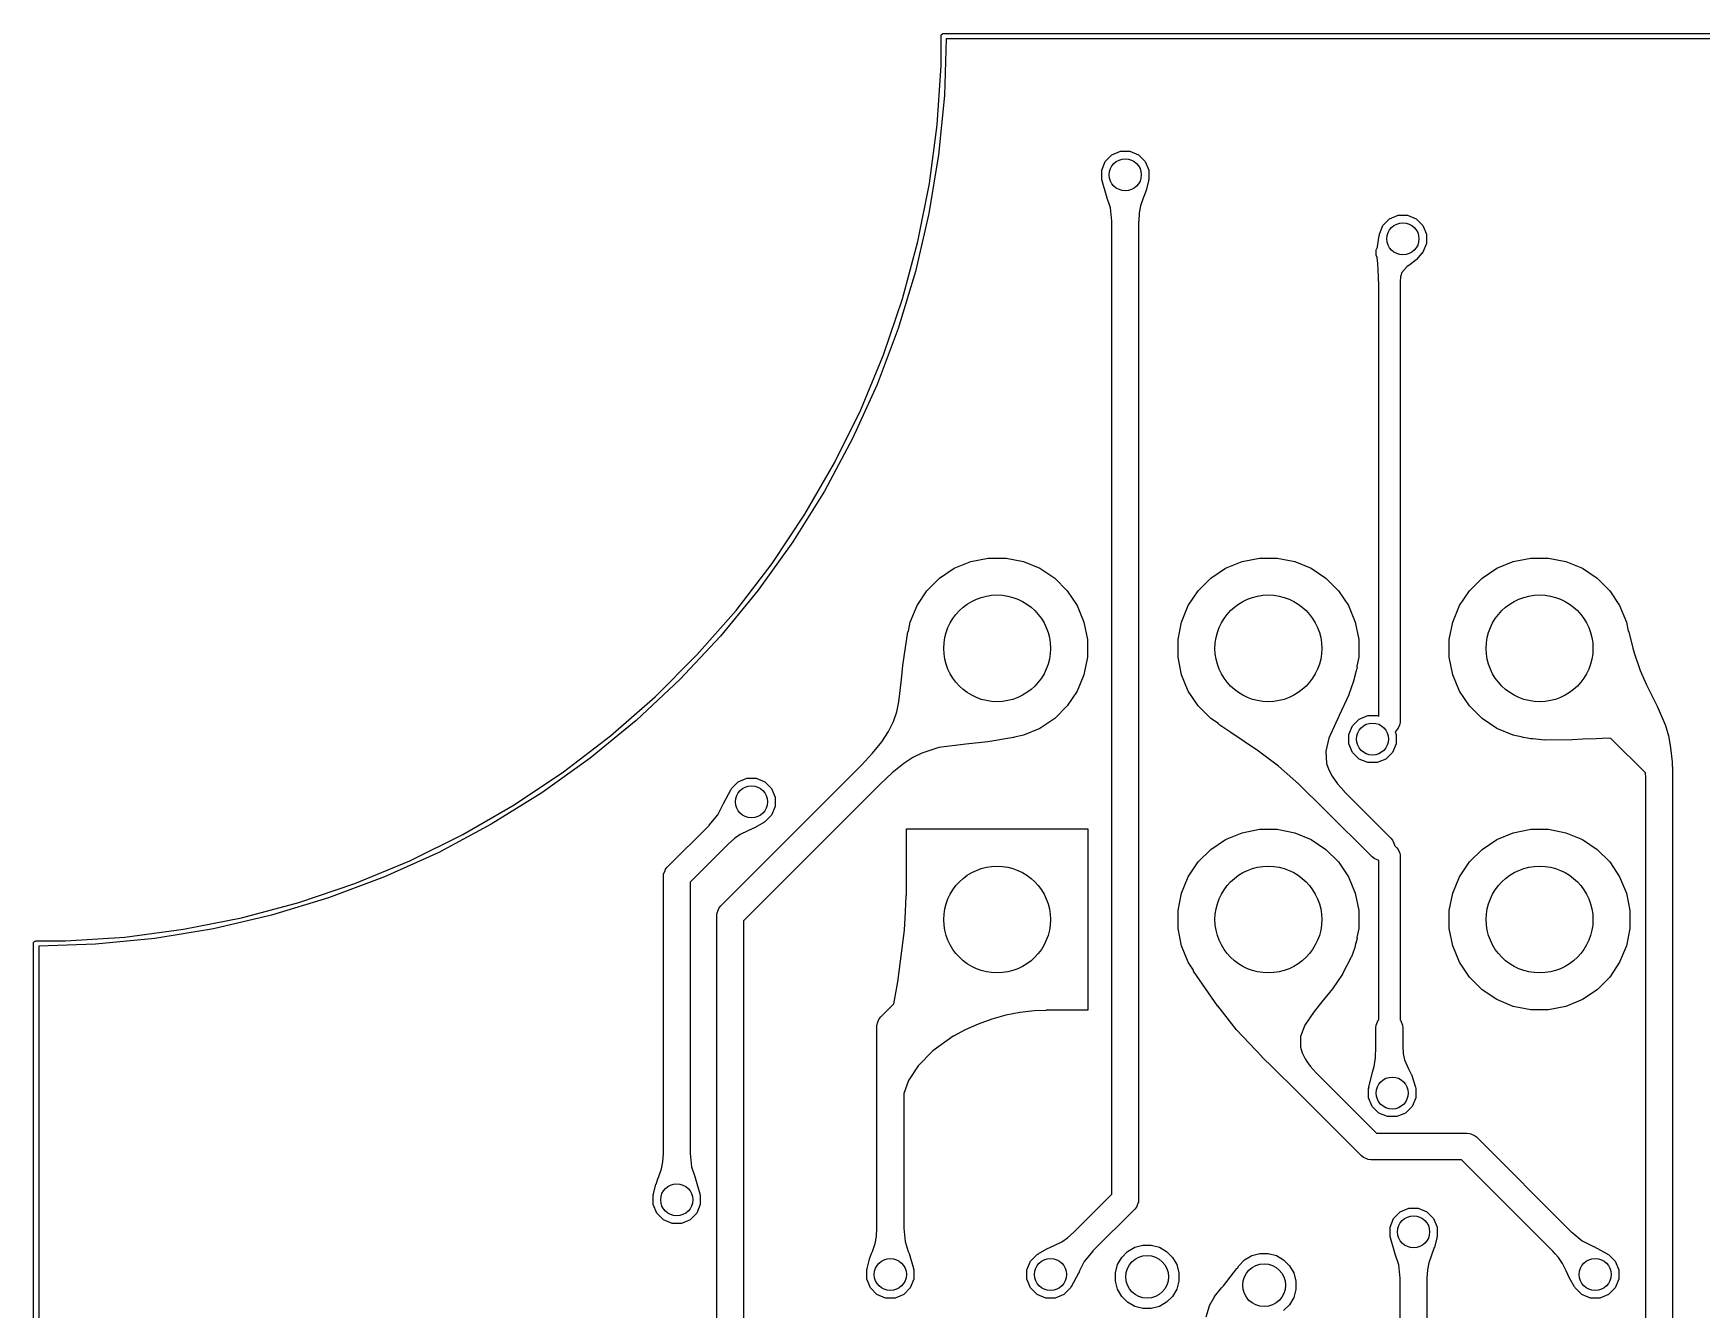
# Model space of a CAD drawing. Extents: x 89 to 178, y -115 to -57.
# Drawn here: x 88.97 to 104.6, y -68.93 to -56.97 of the extents above; entities that cross this region are included whole.
import ezdxf

# ---------------------------------------------------------------- set-up
doc = ezdxf.new("R2010")
doc.units = 0
doc.layers.add('BLACK', color=7, linetype='CONTINUOUS')

msp = doc.modelspace()

# ---------------------------------------------------------------- linework, layer by layer
at = {"layer": 'BLACK', "linetype": 'CONTINUOUS'}
for p, q in [((97.475, -57), (97.476903, -56.994143)), ((97.475, -57.277443), (97.475, -57)), ((97.476903, -56.990433), (97.478689, -56.988646)), ((97.476903, -56.994143), (97.476903, -56.990433)), ((97.478689, -56.988646), (97.479775, -56.985305)), ((97.479775, -56.985305), (97.488023, -56.979312)), ((97.488023, -56.979312), (97.490433, -56.976903)), ((97.490433, -56.976903), (97.491682, -56.976654)), ((97.491682, -56.976654), (97.492275, -56.976224)), ((97.492275, -56.976224), (97.493847, -56.976224)), ((97.493847, -56.976224), (97.5, -56.975)), ((97.5, -56.975), (169.5, -56.975)), ((97.524182, -57.025), (97.506747, -57.557562)), ((169.47582, -57.025), (97.524182, -57.025)), ((97.438709, -57.83114), (97.475, -57.277443)), ((97.506747, -57.557562), (97.452067, -58.112736)), ((97.366282, -58.381279), (97.438709, -57.83114)), ((97.452067, -58.112736), (97.361195, -58.663145)), ((99.012919, -58.174997), (99.074997, -58.112919)), ((99.074997, -58.112919), (99.156105, -58.079323)), ((99.156105, -58.079323), (99.243895, -58.079323)), ((99.243895, -58.079323), (99.325003, -58.112919)), ((99.325003, -58.112919), (99.387081, -58.174997)), ((98.979323, -58.256105), (99.012919, -58.174997)), ((98.979323, -58.343895), (98.979323, -58.256105)), ((99.387081, -58.174997), (99.420677, -58.256105)), ((99.420677, -58.256105), (99.420677, -58.343895)), ((97.258029, -58.925502), (97.366282, -58.381279)), ((98.983185, -58.35322), (98.979323, -58.343895)), ((98.982869, -58.356093), (98.983185, -58.35322)), ((99.023466, -58.495729), (98.982869, -58.356093)), ((99.417618, -58.355814), (99.394563, -58.445653)), ((99.420677, -58.343895), (99.417184, -58.352327)), ((99.417184, -58.352327), (99.41775, -58.355238)), ((99.41775, -58.355238), (99.417618, -58.355814)), ((99.02383, -58.496789), (99.023466, -58.495729)), ((99.031993, -58.517303), (99.02383, -58.496789)), ((99.031999, -58.517323), (99.031993, -58.517303)), ((99.032005, -58.517337), (99.031999, -58.517323)), ((99.056404, -58.590254), (99.032005, -58.517337)), ((99.367997, -58.517324), (99.342059, -58.590241)), ((99.394197, -58.446821), (99.367997, -58.517324)), ((99.394563, -58.445653), (99.394197, -58.446821)), ((97.361195, -58.663145), (97.234518, -59.206432)), ((99.062466, -58.608371), (99.056404, -58.590254)), ((99.073987, -58.734576), (99.062466, -58.608371)), ((99.074029, -58.735041), (99.073987, -58.734576)), ((99.075, -58.737112), (99.074029, -58.735041)), ((99.075, -67.84822), (99.075, -58.737112)), ((99.325569, -58.734576), (99.325, -58.735772)), ((99.325, -58.735772), (99.325, -67.899996)), ((99.329632, -58.65529), (99.325569, -58.734576)), ((99.342055, -58.590254), (99.329632, -58.65529)), ((99.342059, -58.590241), (99.342055, -58.590254)), ((101.612919, -58.774997), (101.674997, -58.712919)), ((101.674997, -58.712919), (101.756105, -58.679323)), ((101.756105, -58.679323), (101.843895, -58.679323)), ((101.843895, -58.679323), (101.925003, -58.712919)), ((101.925003, -58.712919), (101.987081, -58.774997)), ((101.561331, -58.970547), (101.577439, -58.868086)), ((101.577439, -58.868086), (101.579323, -58.865003)), ((101.579323, -58.856105), (101.612919, -58.774997)), ((101.579323, -58.865003), (101.579323, -58.856105)), ((101.987081, -58.774997), (102.020677, -58.856105)), ((102.020677, -58.856105), (102.020677, -58.943895)), ((97.114414, -59.461481), (97.258029, -58.925502)), ((101.550402, -59.002613), (101.561006, -58.977013)), ((101.550402, -59.051387), (101.550402, -59.002613)), ((101.559618, -59.073635), (101.550402, -59.051387)), ((101.561006, -58.977013), (101.5612, -58.971889)), ((101.5612, -58.971889), (101.561331, -58.970547)), ((101.978399, -59.034989), (101.92728, -59.0938)), ((101.979273, -59.03385), (101.978399, -59.034989)), ((101.979537, -59.032546), (101.979273, -59.03385)), ((101.987081, -59.025003), (101.979537, -59.032546)), ((102.020677, -58.943895), (101.987081, -59.025003)), ((97.234518, -59.206432), (97.072579, -59.740271)), ((101.563684, -59.129188), (101.559618, -59.073635)), ((101.57014, -59.254553), (101.563684, -59.129188)), ((101.83524, -59.162123), (101.791172, -59.213827)), ((101.868235, -59.138528), (101.83524, -59.162123)), ((101.868462, -59.138362), (101.868235, -59.138528)), ((101.925483, -59.095476), (101.868462, -59.138362)), ((101.92728, -59.0938), (101.925483, -59.095476)), ((101.572428, -59.298986), (101.57014, -59.254553)), ((101.573, -59.300271), (101.572428, -59.298986)), ((101.573, -63.369167), (101.573, -59.300271)), ((101.773919, -59.299385), (101.773, -59.301157)), ((101.773, -59.301157), (101.773, -63.427)), ((101.77777, -59.254555), (101.773919, -59.299385)), ((101.791172, -59.213827), (101.77777, -59.254553)), ((101.77777, -59.254553), (101.77777, -59.254555)), ((96.936052, -59.986918), (97.114414, -59.461481)), ((97.072579, -59.740271), (96.876073, -60.262376)), ((96.723706, -60.499566), (96.936052, -59.986918)), ((96.876073, -60.262376), (96.64584, -60.770511)), ((96.478287, -60.997227), (96.723706, -60.499566)), ((96.64584, -60.770511), (96.382867, -61.2625)), ((96.200844, -61.477772), (96.478287, -60.997227)), ((96.382867, -61.2625), (96.088278, -61.736236)), ((95.892566, -61.939143), (96.200844, -61.477772)), ((96.088278, -61.736236), (95.763337, -62.189691)), ((95.554773, -62.379363), (95.892566, -61.939143)), ((97.460766, -62.077941), (97.599313, -61.985367)), ((97.599313, -61.985367), (97.753258, -61.921601)), ((97.753258, -61.921601), (97.916685, -61.889093)), ((97.916685, -61.889093), (98.083315, -61.889093)), ((98.083315, -61.889093), (98.246742, -61.921601)), ((98.246742, -61.921601), (98.400687, -61.985367)), ((98.400687, -61.985367), (98.539234, -62.077941)), ((100.000766, -62.077941), (100.139313, -61.985367)), ((100.139313, -61.985367), (100.293258, -61.921601)), ((100.293258, -61.921601), (100.456685, -61.889093)), ((100.456685, -61.889093), (100.623315, -61.889093)), ((100.623315, -61.889093), (100.786742, -61.921601)), ((100.786742, -61.921601), (100.940687, -61.985367)), ((100.940687, -61.985367), (101.079234, -62.077941)), ((102.540766, -62.077941), (102.679313, -61.985367)), ((102.679313, -61.985367), (102.833258, -61.921601)), ((102.833258, -61.921601), (102.996685, -61.889093)), ((102.996685, -61.889093), (103.163315, -61.889093)), ((103.163315, -61.889093), (103.326742, -61.921601)), ((103.326742, -61.921601), (103.480687, -61.985367)), ((103.480687, -61.985367), (103.619234, -62.077941)), ((97.342941, -62.195766), (97.460766, -62.077941)), ((98.539234, -62.077941), (98.657059, -62.195766)), ((99.882941, -62.195766), (100.000766, -62.077941)), ((101.079234, -62.077941), (101.197059, -62.195766)), ((102.422941, -62.195766), (102.540766, -62.077941)), ((103.619234, -62.077941), (103.737059, -62.195766)), ((95.763337, -62.189691), (95.409434, -62.620923)), ((97.250367, -62.334313), (97.342941, -62.195766)), ((98.657059, -62.195766), (98.749633, -62.334313)), ((99.790367, -62.334313), (99.882941, -62.195766)), ((101.197059, -62.195766), (101.289633, -62.334313)), ((102.330367, -62.334313), (102.422941, -62.195766)), ((103.737059, -62.195766), (103.829633, -62.334313)), ((95.188912, -62.796548), (95.554773, -62.379363)), ((97.169651, -62.57347), (97.186601, -62.488258)), ((97.186601, -62.488258), (97.250367, -62.334313)), ((98.749633, -62.334313), (98.813399, -62.488258)), ((98.813399, -62.488258), (98.845907, -62.651685)), ((99.694093, -62.651685), (99.726601, -62.488258)), ((99.726601, -62.488258), (99.790367, -62.334313)), ((101.289633, -62.334313), (101.353399, -62.488258)), ((101.353399, -62.488258), (101.385907, -62.651685)), ((102.234093, -62.651685), (102.266601, -62.488258)), ((102.266601, -62.488258), (102.330367, -62.334313)), ((103.829633, -62.334313), (103.893399, -62.488258)), ((103.893399, -62.488258), (103.910227, -62.572857)), ((95.409434, -62.620923), (95.028085, -63.028085)), ((97.116859, -62.894135), (97.164492, -62.581262)), ((97.164492, -62.581262), (97.169125, -62.5736)), ((97.169125, -62.5736), (97.169651, -62.57347)), ((103.910227, -62.572857), (103.911453, -62.573103)), ((103.911453, -62.573103), (103.916311, -62.580063)), ((103.916311, -62.580063), (103.95333, -62.732481)), ((94.796548, -63.188912), (95.188912, -62.796548)), ((98.845907, -62.651685), (98.845907, -62.818315)), ((99.694093, -62.818315), (99.694093, -62.651685)), ((101.385907, -62.651685), (101.385907, -62.818315)), ((102.234093, -62.818315), (102.234093, -62.651685)), ((103.95333, -62.732481), (103.96411, -62.776866)), ((103.96411, -62.776866), (104.020712, -62.942265)), ((97.103699, -63.027224), (97.116788, -62.894701)), ((97.116788, -62.894701), (97.116859, -62.894135)), ((98.845907, -62.818315), (98.813399, -62.981742)), ((99.726601, -62.981742), (99.694093, -62.818315)), ((101.370642, -62.912764), (101.354263, -62.977397)), ((101.385907, -62.818315), (101.368988, -62.903367)), ((101.368988, -62.903367), (101.369032, -62.903396)), ((101.369032, -62.903396), (101.370774, -62.91218)), ((101.370774, -62.91218), (101.370642, -62.912764)), ((102.266601, -62.981742), (102.234093, -62.818315)), ((104.020712, -62.942265), (104.020714, -62.94227)), ((104.020714, -62.94227), (104.020716, -62.942275)), ((104.020716, -62.942275), (104.080313, -63.077352)), ((95.028085, -63.028085), (94.620923, -63.409434)), ((97.079554, -63.23517), (97.103699, -63.027224)), ((98.813399, -62.981742), (98.749633, -63.135687)), ((99.790367, -63.135687), (99.726601, -62.981742)), ((101.337556, -63.043114), (101.292865, -63.168412)), ((101.337878, -63.042057), (101.337556, -63.043114)), ((101.352789, -62.983213), (101.337878, -63.042057)), ((101.353399, -62.981742), (101.352789, -62.983213)), ((101.354263, -62.977397), (101.353399, -62.981742)), ((102.330367, -63.135687), (102.266601, -62.981742)), ((104.080313, -63.077352), (104.080322, -63.077371)), ((104.080322, -63.077371), (104.13978, -63.19416)), ((94.379363, -63.554773), (94.796548, -63.188912)), ((97.059463, -63.328573), (97.079554, -63.23517)), ((98.749633, -63.135687), (98.657059, -63.274234)), ((99.882941, -63.274234), (99.790367, -63.135687)), ((101.292464, -63.169393), (101.20221, -63.364504)), ((101.292865, -63.168412), (101.292464, -63.169393)), ((102.422941, -63.274234), (102.330367, -63.135687)), ((104.13978, -63.19416), (104.18172, -63.275637)), ((94.620923, -63.409434), (94.189691, -63.763337)), ((96.983525, -63.512645), (97.028767, -63.419838)), ((97.028767, -63.419838), (97.059463, -63.328573)), ((98.539234, -63.392059), (98.400687, -63.484633)), ((98.657059, -63.274234), (98.539234, -63.392059)), ((100.000766, -63.392059), (99.882941, -63.274234)), ((100.072655, -63.440093), (100.000766, -63.392059)), ((101.192696, -63.385074), (101.171435, -63.432014)), ((101.20221, -63.364504), (101.192696, -63.385074)), ((101.328625, -63.459291), (101.390703, -63.397213)), ((101.390703, -63.397213), (101.471811, -63.363617)), ((101.471811, -63.363617), (101.559601, -63.363617)), ((101.559601, -63.363617), (101.573, -63.369167)), ((102.540766, -63.392059), (102.422941, -63.274234)), ((102.679313, -63.484633), (102.540766, -63.392059)), ((104.18172, -63.275637), (104.182096, -63.276443)), ((104.182096, -63.276443), (104.258293, -63.457007)), ((93.939143, -63.892566), (94.379363, -63.554773)), ((96.919791, -63.610678), (96.983525, -63.512645)), ((98.15387, -63.570604), (97.912378, -63.609741)), ((98.154269, -63.570532), (98.15387, -63.570604)), ((98.16172, -63.565565), (98.154269, -63.570532)), ((98.161772, -63.5653), (98.16172, -63.565565)), ((98.246742, -63.548399), (98.161772, -63.5653)), ((98.400687, -63.484633), (98.246742, -63.548399)), ((100.072516, -63.440797), (100.072655, -63.440093)), ((100.077498, -63.448237), (100.072516, -63.440797)), ((100.189282, -63.522771), (100.077498, -63.448237)), ((100.189282, -63.522772), (100.189282, -63.522771)), ((100.448263, -63.697454), (100.189282, -63.522772)), ((101.106062, -63.576347), (101.077174, -63.699385)), ((101.106065, -63.576338), (101.106062, -63.576347)), ((101.171435, -63.432014), (101.106065, -63.576338)), ((101.295029, -63.540399), (101.328625, -63.459291)), ((101.295029, -63.628189), (101.295029, -63.540399)), ((101.743711, -63.49771), (101.726026, -63.515395)), ((101.726026, -63.515395), (101.736383, -63.540399)), ((101.736383, -63.540399), (101.736383, -63.628189)), ((101.756147, -63.482557), (101.743711, -63.49771)), ((101.771079, -63.446509), (101.756147, -63.482557)), ((101.773, -63.427), (101.771079, -63.446509)), ((102.833258, -63.548399), (102.679313, -63.484633)), ((102.918832, -63.565421), (102.833258, -63.548399)), ((102.918933, -63.565776), (102.918832, -63.565421)), ((102.926749, -63.570146), (102.918933, -63.565776)), ((102.965528, -63.574709), (102.926749, -63.570146)), ((102.996685, -63.580907), (102.965528, -63.574709)), ((103.018194, -63.580907), (102.996685, -63.580907)), ((103.130356, -63.594106), (103.018194, -63.580907)), ((103.609546, -63.581181), (103.486147, -63.585594)), ((103.722326, -63.577149), (103.609546, -63.581181)), ((103.722329, -63.577149), (103.722326, -63.577149)), ((103.722337, -63.577149), (103.722329, -63.577149)), ((103.747584, -63.57936), (103.722337, -63.577149)), ((104.070562, -63.902338), (103.747584, -63.57936)), ((104.258293, -63.457007), (104.258777, -63.458388)), ((104.258777, -63.458388), (104.285566, -63.553645)), ((104.285566, -63.553645), (104.285802, -63.554656)), ((104.285802, -63.554656), (104.306456, -63.664767)), ((96.728862, -63.828878), (96.833624, -63.717617)), ((96.833624, -63.717617), (96.919791, -63.610678)), ((97.293939, -63.715271), (97.211647, -63.757652)), ((97.293943, -63.71527), (97.293939, -63.715271)), ((97.453739, -63.664175), (97.293943, -63.71527)), ((97.707756, -63.631302), (97.453739, -63.664175)), ((97.911731, -63.609828), (97.707756, -63.631302)), ((97.912378, -63.609741), (97.911731, -63.609828)), ((100.448274, -63.697462), (100.448263, -63.697454)), ((100.448281, -63.697467), (100.448274, -63.697462)), ((100.635904, -63.837868), (100.448281, -63.697467)), ((101.077174, -63.699385), (101.08529, -63.812019)), ((101.328625, -63.709297), (101.295029, -63.628189)), ((101.390703, -63.771375), (101.328625, -63.709297)), ((101.702787, -63.709297), (101.640709, -63.771375)), ((101.736383, -63.628189), (101.702787, -63.709297)), ((103.131852, -63.594185), (103.130356, -63.594106)), ((103.388739, -63.59136), (103.131852, -63.594185)), ((103.389303, -63.59134), (103.388739, -63.59136)), ((103.486147, -63.585594), (103.389303, -63.59134)), ((104.306456, -63.664767), (104.306596, -63.665728)), ((104.306596, -63.665728), (104.320149, -63.797578)), ((93.477772, -64.200844), (93.939143, -63.892566)), ((94.189691, -63.763337), (93.736236, -64.088278)), ((95.411612, -65.146612), (96.728543, -63.82968)), ((96.728543, -63.82968), (96.728862, -63.828878)), ((97.124985, -63.814724), (97.017746, -63.901057)), ((97.211647, -63.757652), (97.124985, -63.814724)), ((100.823232, -64.004557), (100.635904, -63.837868)), ((101.08529, -63.812019), (101.085291, -63.812022)), ((101.085291, -63.812022), (101.105245, -63.871556)), ((101.105245, -63.871556), (101.105246, -63.871558)), ((101.105246, -63.871558), (101.137574, -63.933498)), ((101.471811, -63.804971), (101.390703, -63.771375)), ((101.559601, -63.804971), (101.471811, -63.804971)), ((101.640709, -63.771375), (101.559601, -63.804971)), ((104.320149, -63.797578), (104.320205, -63.798415)), ((104.320205, -63.798415), (104.32108, -63.826949)), ((104.32108, -63.826949), (104.322598, -63.830614)), ((104.322598, -63.830614), (104.325, -63.855)), ((104.325, -63.855), (104.325, -71.662887)), ((95.509056, -64.057321), (95.512919, -64.047997)), ((95.512919, -64.047997), (95.574997, -63.985919)), ((95.574997, -63.985919), (95.656105, -63.952323)), ((96.905341, -64.006434), (95.625, -65.286776)), ((95.656105, -63.952323), (95.743895, -63.952323)), ((95.743895, -63.952323), (95.825003, -63.985919)), ((95.825003, -63.985919), (95.887081, -64.047997)), ((95.887081, -64.047997), (95.920677, -64.129105)), ((96.906121, -64.006139), (96.905341, -64.006434)), ((97.017746, -63.901057), (96.906121, -64.006139)), ((100.823241, -64.004566), (100.823232, -64.004557)), ((100.823256, -64.004579), (100.823241, -64.004566)), ((101.073046, -64.249969), (100.823256, -64.004579)), ((101.137574, -63.933498), (101.137577, -63.933502)), ((101.137577, -63.933502), (101.137579, -63.933506)), ((101.137579, -63.933506), (101.188779, -64.005055)), ((101.188779, -64.005055), (101.188784, -64.005061)), ((101.188784, -64.005061), (101.188786, -64.005063)), ((101.188786, -64.005063), (101.250593, -64.073064)), ((104.074093, -63.944035), (104.070562, -63.902338)), ((104.075, -63.945987), (104.074093, -63.944035)), ((104.075, -71.664226), (104.075, -63.945987)), ((92.997227, -64.478287), (93.477772, -64.200844)), ((93.736236, -64.088278), (93.2625, -64.382867)), ((95.384697, -64.2938), (95.427545, -64.207858)), ((95.427545, -64.207858), (95.436282, -64.18757)), ((95.436282, -64.18757), (95.436761, -64.18659)), ((95.436761, -64.18659), (95.506801, -64.059129)), ((95.506801, -64.059129), (95.509056, -64.057321)), ((95.920677, -64.129105), (95.920677, -64.216895)), ((101.250593, -64.073064), (101.251015, -64.074238)), ((101.251015, -64.074238), (101.688388, -64.511611)), ((95.303304, -64.391545), (95.384697, -64.2938)), ((95.816569, -64.363574), (95.814912, -64.366032)), ((95.825003, -64.360081), (95.816569, -64.363574)), ((95.887081, -64.298003), (95.825003, -64.360081)), ((95.920677, -64.216895), (95.887081, -64.298003)), ((101.073293, -64.25007), (101.073046, -64.249969)), ((101.511611, -64.688388), (101.073293, -64.25007)), ((92.499566, -64.723706), (92.997227, -64.478287)), ((93.2625, -64.382867), (92.770511, -64.64584)), ((94.911612, -64.784612), (95.302525, -64.393698)), ((95.302525, -64.393698), (95.303304, -64.391545)), ((95.540435, -64.515892), (95.481499, -64.569081)), ((95.595206, -64.478689), (95.540435, -64.515892)), ((95.595213, -64.478684), (95.595206, -64.478689)), ((95.665115, -64.445466), (95.595213, -64.478684)), ((95.733501, -64.414135), (95.665115, -64.445466)), ((95.734585, -64.413568), (95.733501, -64.414135)), ((95.814411, -64.366346), (95.734585, -64.413568)), ((95.814912, -64.366032), (95.814411, -64.366346)), ((97.15, -65.048112), (97.15, -64.425)), ((97.15, -64.425), (98.85, -64.425)), ((98.85, -64.425), (98.85, -66.125)), ((100.139313, -64.525367), (100.293258, -64.461601)), ((100.293258, -64.461601), (100.456685, -64.429093)), ((100.456685, -64.429093), (100.623315, -64.429093)), ((100.623315, -64.429093), (100.786742, -64.461601)), ((100.786742, -64.461601), (100.940687, -64.525367)), ((101.688388, -64.511611), (101.703933, -64.530553)), ((102.679313, -64.525367), (102.833258, -64.461601)), ((102.833258, -64.461601), (102.996685, -64.429093)), ((102.996685, -64.429093), (103.163315, -64.429093)), ((103.163315, -64.429093), (103.326742, -64.461601)), ((103.326742, -64.461601), (103.480687, -64.525367)), ((92.770511, -64.64584), (92.262376, -64.876073)), ((95.480252, -64.569524), (95.125, -64.924776)), ((95.481499, -64.569081), (95.480252, -64.569524)), ((99.882941, -64.735766), (100.000766, -64.617941)), ((100.000766, -64.617941), (100.139313, -64.525367)), ((100.940687, -64.525367), (101.079234, -64.617941)), ((101.079234, -64.617941), (101.197059, -64.735766)), ((101.703933, -64.530553), (101.722598, -64.575613)), ((101.722598, -64.575613), (101.722598, -64.581176)), ((101.722598, -64.581176), (101.743711, -64.60229)), ((101.743711, -64.60229), (101.756148, -64.617443)), ((101.756148, -64.617443), (101.768316, -64.646821)), ((101.768316, -64.646821), (101.771079, -64.653491)), ((101.771079, -64.653491), (101.773, -64.673)), ((101.773, -64.673), (101.773, -66.214395)), ((102.422941, -64.735766), (102.540766, -64.617941)), ((102.540766, -64.617941), (102.679313, -64.525367)), ((103.480687, -64.525367), (103.619234, -64.617941)), ((103.619234, -64.617941), (103.737059, -64.735766)), ((91.986918, -64.936052), (92.499566, -64.723706)), ((94.880492, -64.841155), (94.890343, -64.817372)), ((94.890343, -64.817372), (94.896066, -64.803554)), ((94.896066, -64.803554), (94.896071, -64.803548)), ((94.896071, -64.803548), (94.911612, -64.784612)), ((99.790367, -64.874313), (99.882941, -64.735766)), ((101.197059, -64.735766), (101.289633, -64.874313)), ((101.530553, -64.703933), (101.511611, -64.688388)), ((101.573, -64.721515), (101.530553, -64.703933)), ((101.573, -66.214395), (101.573, -64.721515)), ((102.330367, -64.874313), (102.422941, -64.735766)), ((103.737059, -64.735766), (103.829633, -64.874313)), ((91.461481, -65.114414), (91.986918, -64.936052)), ((92.262376, -64.876073), (91.740271, -65.072579)), ((94.875, -64.873), (94.877402, -64.848614)), ((94.875, -67.464226), (94.875, -64.873)), ((94.877402, -64.848614), (94.880492, -64.841155)), ((95.125, -64.924776), (95.125, -67.462887)), ((99.726601, -65.028258), (99.790367, -64.874313)), ((101.289633, -64.874313), (101.353399, -65.028258)), ((102.266601, -65.028258), (102.330367, -64.874313)), ((103.829633, -64.874313), (103.893399, -65.028258)), ((90.925502, -65.258029), (91.461481, -65.114414)), ((91.740271, -65.072579), (91.206432, -65.234518)), ((97.141081, -65.20236), (97.149221, -65.049742)), ((97.149221, -65.049742), (97.15, -65.048112)), ((99.694093, -65.191685), (99.726601, -65.028258)), ((101.353399, -65.028258), (101.385907, -65.191685)), ((102.234093, -65.191685), (102.266601, -65.028258)), ((103.893399, -65.028258), (103.925907, -65.191685)), ((90.381279, -65.366282), (90.925502, -65.258029)), ((91.206432, -65.234518), (90.663145, -65.361195)), ((95.375, -65.235), (95.377402, -65.210614)), ((95.375, -70.386869), (95.375, -65.235)), ((95.377402, -65.210614), (95.396066, -65.165554)), ((95.396066, -65.165554), (95.396071, -65.165548)), ((95.396071, -65.165548), (95.411612, -65.146612)), ((95.625, -65.286776), (95.625, -70.387236)), ((97.131924, -65.374061), (97.141081, -65.20236)), ((99.694093, -65.358315), (99.694093, -65.191685)), ((101.385907, -65.191685), (101.385907, -65.358315)), ((102.234093, -65.358315), (102.234093, -65.191685)), ((103.925907, -65.191685), (103.925907, -65.358315)), ((89.277443, -65.475), (89.83114, -65.438709)), ((90.112736, -65.452067), (89.557562, -65.506747)), ((89.83114, -65.438709), (90.381279, -65.366282)), ((90.663145, -65.361195), (90.112736, -65.452067)), ((97.069135, -65.859848), (97.131922, -65.374086)), ((97.131922, -65.374074), (97.131924, -65.374061)), ((97.131922, -65.374086), (97.131922, -65.374074)), ((99.726601, -65.521742), (99.694093, -65.358315)), ((101.370659, -65.452754), (101.353915, -65.519145)), ((101.385907, -65.358315), (101.36899, -65.443361)), ((101.36899, -65.443361), (101.369046, -65.443399)), ((101.369046, -65.443399), (101.370788, -65.452183)), ((101.370788, -65.452183), (101.370659, -65.452754)), ((102.266601, -65.521742), (102.234093, -65.358315)), ((103.925907, -65.358315), (103.893399, -65.521742)), ((88.975, -65.5), (88.976224, -65.493846)), ((88.975, -106.5), (88.975, -65.5)), ((88.976224, -65.492275), (88.976654, -65.491682)), ((88.976224, -65.493846), (88.976224, -65.492275)), ((88.976654, -65.491682), (88.976903, -65.490433)), ((88.976903, -65.490433), (88.979312, -65.488023)), ((88.979312, -65.488023), (88.985305, -65.479775)), ((88.985305, -65.479775), (88.988646, -65.478689)), ((88.988646, -65.478689), (88.990433, -65.476903)), ((88.990433, -65.476903), (88.994144, -65.476903)), ((88.994144, -65.476903), (89, -65.475)), ((89, -65.475), (89.277443, -65.475)), ((89.557562, -65.506747), (89.025, -65.524181)), ((89.025, -65.524181), (89.025, -106.475818)), ((99.790367, -65.675687), (99.726601, -65.521742)), ((101.349199, -65.537613), (101.317588, -65.625426)), ((101.349536, -65.536511), (101.349199, -65.537613)), ((101.353045, -65.522595), (101.349536, -65.536511)), ((101.353399, -65.521742), (101.353045, -65.522595)), ((101.353915, -65.519145), (101.353399, -65.521742)), ((102.330367, -65.675687), (102.266601, -65.521742)), ((103.893399, -65.521742), (103.829633, -65.675687)), ((99.838469, -65.747677), (99.790367, -65.675687)), ((99.838105, -65.74824), (99.838469, -65.747677)), ((99.839978, -65.756996), (99.838105, -65.74824)), ((100.06508, -66.083623), (99.839978, -65.756996)), ((101.316986, -65.62681), (101.235854, -65.784697)), ((101.317588, -65.625426), (101.316986, -65.62681)), ((102.422941, -65.814234), (102.330367, -65.675687)), ((103.829633, -65.675687), (103.737059, -65.814234)), ((97.032436, -66.065787), (97.069135, -65.859848)), ((101.139264, -65.924134), (101.040769, -66.046617)), ((101.139761, -65.923469), (101.139264, -65.924134)), ((101.235063, -65.786017), (101.139761, -65.923469)), ((101.235854, -65.784697), (101.235063, -65.786017)), ((102.540766, -65.932059), (102.422941, -65.814234)), ((103.737059, -65.814234), (103.619234, -65.932059)), ((96.911612, -66.186612), (97.032436, -66.065787)), ((101.040736, -66.046657), (100.969136, -66.134899)), ((101.040769, -66.046617), (101.040736, -66.046657)), ((102.679313, -66.024633), (102.540766, -65.932059)), ((102.833258, -66.088399), (102.679313, -66.024633)), ((103.480687, -66.024633), (103.326742, -66.088399)), ((103.619234, -65.932059), (103.480687, -66.024633)), ((96.879931, -66.244509), (96.88741, -66.226453)), ((96.88741, -66.226453), (96.896066, -66.205554)), ((96.896066, -66.205554), (96.896071, -66.205548)), ((96.896071, -66.205548), (96.911612, -66.186612)), ((97.949297, -66.208165), (97.82265, -66.25371)), ((98.081699, -66.171589), (97.949297, -66.208165)), ((98.213986, -66.145673), (98.081699, -66.171589)), ((98.214003, -66.14567), (98.213986, -66.145673)), ((98.349597, -66.129868), (98.214003, -66.14567)), ((98.349604, -66.129868), (98.349597, -66.129868)), ((98.457382, -66.125732), (98.349604, -66.129868)), ((98.459984, -66.125), (98.457382, -66.125732)), ((98.85, -66.125), (98.459984, -66.125)), ((100.065495, -66.084188), (100.06508, -66.083623)), ((100.240334, -66.307942), (100.065495, -66.084188)), ((100.969128, -66.13491), (100.881091, -66.264881)), ((100.969136, -66.134899), (100.969128, -66.13491)), ((101.550402, -66.263389), (101.569066, -66.218329)), ((101.569066, -66.218329), (101.573, -66.214395)), ((101.773, -66.214395), (101.776934, -66.218329)), ((101.776934, -66.218329), (101.795598, -66.263389)), ((102.996685, -66.120907), (102.833258, -66.088399)), ((103.163315, -66.120907), (102.996685, -66.120907)), ((103.326742, -66.088399), (103.163315, -66.120907)), ((96.875, -66.275), (96.877402, -66.250614)), ((96.875, -68.164226), (96.875, -66.275)), ((96.877402, -66.250614), (96.879931, -66.244509)), ((97.589964, -66.368551), (97.39935, -66.503558)), ((97.589973, -66.368545), (97.589964, -66.368551)), ((97.702269, -66.307567), (97.589973, -66.368545)), ((97.702275, -66.307564), (97.702269, -66.307567)), ((97.82265, -66.25371), (97.702275, -66.307564)), ((100.241063, -66.308788), (100.240334, -66.307942)), ((100.481294, -66.562151), (100.241063, -66.308788)), ((100.842244, -66.369053), (100.841486, -66.469305)), ((100.881091, -66.264881), (100.842244, -66.369052)), ((100.842244, -66.369052), (100.842244, -66.369053)), ((101.548, -66.287775), (101.550402, -66.263389)), ((101.548, -66.464562), (101.548, -66.287775)), ((101.795598, -66.263389), (101.798, -66.287775)), ((101.798, -66.287775), (101.798, -66.463902)), ((97.39935, -66.503558), (97.259187, -66.645213)), ((100.841486, -66.469305), (100.857012, -66.52378)), ((100.857012, -66.52378), (100.857013, -66.523782)), ((100.857013, -66.523782), (100.857014, -66.523785)), ((100.857014, -66.523785), (100.884839, -66.580858)), ((101.54325, -66.571175), (101.547544, -66.465548)), ((101.547544, -66.465548), (101.548, -66.464562)), ((101.798, -66.463902), (101.798645, -66.465339)), ((101.798645, -66.465339), (101.80246, -66.530515)), ((101.80246, -66.530515), (101.814501, -66.587672)), ((97.259185, -66.645214), (97.169441, -66.783308)), ((97.259186, -66.645214), (97.259185, -66.645214)), ((97.259187, -66.645213), (97.259186, -66.645214)), ((100.481575, -66.562437), (100.481294, -66.562151)), ((100.581008, -66.660356), (100.481575, -66.562437)), ((100.581008, -66.660357), (100.581008, -66.660356)), ((100.810091, -66.886957), (100.581008, -66.660357)), ((100.884839, -66.580858), (100.901682, -66.605082)), ((100.901682, -66.605082), (100.931089, -66.647376)), ((100.931089, -66.647376), (100.987695, -66.710112)), ((101.482154, -66.844355), (101.515707, -66.705109)), ((101.515707, -66.705109), (101.515755, -66.704919)), ((101.515755, -66.704919), (101.530001, -66.650721)), ((101.530001, -66.650721), (101.54325, -66.571175)), ((101.814501, -66.587672), (101.853277, -66.674078)), ((101.853277, -66.674078), (101.853281, -66.674086)), ((101.853281, -66.674086), (101.869201, -66.705152)), ((101.869201, -66.705152), (101.878339, -66.722983)), ((97.169441, -66.783308), (97.127711, -66.904964)), ((100.987695, -66.710112), (100.988139, -66.711363)), ((100.988139, -66.711363), (101.551776, -67.275)), ((101.479323, -66.856105), (101.482699, -66.847953)), ((101.479323, -66.943895), (101.479323, -66.856105)), ((101.482072, -66.844725), (101.482154, -66.844355)), ((101.482699, -66.847953), (101.482072, -66.844725)), ((101.878339, -66.722983), (101.879081, -66.724786)), ((101.879081, -66.724786), (101.916748, -66.843701)), ((101.916748, -66.843701), (101.916539, -66.846116)), ((101.916539, -66.846116), (101.920677, -66.856105)), ((101.920677, -66.856105), (101.920677, -66.943895)), ((97.127711, -66.904964), (97.125, -66.908035)), ((97.125, -66.908035), (97.125, -68.162887)), ((100.810243, -66.887019), (100.810091, -66.886957)), ((101.411612, -67.488388), (100.810243, -66.887019)), ((101.512919, -67.025003), (101.479323, -66.943895)), ((101.920677, -66.943895), (101.887081, -67.025003)), ((101.574997, -67.087081), (101.512919, -67.025003)), ((101.656105, -67.120677), (101.574997, -67.087081)), ((101.743895, -67.120677), (101.656105, -67.120677)), ((101.825003, -67.087081), (101.743895, -67.120677)), ((101.887081, -67.025003), (101.825003, -67.087081)), ((101.551776, -67.275), (102.4, -67.275)), ((102.4, -67.275), (102.424386, -67.277402)), ((102.424386, -67.277402), (102.424387, -67.277402)), ((102.424387, -67.277402), (102.437584, -67.282868)), ((102.437584, -67.282868), (102.469446, -67.296066)), ((102.469446, -67.296066), (102.469451, -67.296071)), ((102.469451, -67.296071), (102.488388, -67.311612)), ((102.488388, -67.311612), (103.379303, -68.202526)), ((94.870368, -67.544702), (94.874431, -67.465423)), ((94.874431, -67.465423), (94.875, -67.464226)), ((95.125, -67.462887), (95.125971, -67.464959)), ((95.125971, -67.464959), (95.137534, -67.591632)), ((101.430548, -67.503928), (101.411612, -67.488388)), ((94.831994, -67.682696), (94.857943, -67.609751)), ((94.857943, -67.609751), (94.870368, -67.544702)), ((95.137534, -67.591632), (95.167993, -67.682662)), ((101.430554, -67.503934), (101.430548, -67.503928)), ((101.462415, -67.517131), (101.430554, -67.503934)), ((101.475613, -67.522598), (101.462415, -67.517131)), ((101.475614, -67.522598), (101.475613, -67.522598)), ((101.5, -67.525), (101.475614, -67.522598)), ((102.348224, -67.525), (101.5, -67.525)), ((103.203474, -68.380251), (102.348224, -67.525)), ((94.782373, -67.844215), (94.805437, -67.754337)), ((94.805437, -67.754337), (94.805802, -67.753176)), ((94.805802, -67.753176), (94.823977, -67.704268)), ((94.823977, -67.704268), (94.831994, -67.682696)), ((95.167993, -67.682662), (95.168004, -67.682691)), ((95.168004, -67.682691), (95.176168, -67.703208)), ((95.176168, -67.703208), (95.176532, -67.704268)), ((95.176532, -67.704268), (95.21713, -67.843906)), ((94.779323, -67.856105), (94.782815, -67.847673)), ((94.779323, -67.943895), (94.779323, -67.856105)), ((94.812919, -68.025003), (94.779323, -67.943895)), ((94.782249, -67.844761), (94.782373, -67.844215)), ((94.782815, -67.847673), (94.782249, -67.844761)), ((95.220677, -67.943895), (95.187081, -68.025003)), ((95.21713, -67.843906), (95.216813, -67.846777)), ((95.216813, -67.846777), (95.220677, -67.856105)), ((95.220677, -67.856105), (95.220677, -67.943895)), ((98.719747, -68.203472), (99.075, -67.84822)), ((99.322341, -67.925003), (99.303934, -67.969442)), ((99.322598, -67.924383), (99.322341, -67.925003)), ((99.325, -67.899996), (99.322598, -67.924382)), ((99.322598, -67.924382), (99.322598, -67.924383)), ((94.874997, -68.087081), (94.812919, -68.025003)), ((94.956105, -68.120677), (94.874997, -68.087081)), ((95.125003, -68.087081), (95.043895, -68.120677)), ((95.187081, -68.025003), (95.125003, -68.087081)), ((99.288388, -67.988384), (98.897468, -68.379303)), ((99.30393, -67.969446), (99.288388, -67.988384)), ((99.303934, -67.969442), (99.30393, -67.969446)), ((101.679323, -68.156105), (101.712919, -68.074997)), ((101.712919, -68.074997), (101.774997, -68.012919)), ((101.774997, -68.012919), (101.856105, -67.979323)), ((101.856105, -67.979323), (101.943895, -67.979323)), ((101.943895, -67.979323), (102.025003, -68.012919)), ((102.025003, -68.012919), (102.087081, -68.074997)), ((102.087081, -68.074997), (102.120677, -68.156105)), ((95.043895, -68.120677), (94.956105, -68.120677)), ((96.857943, -68.309751), (96.870368, -68.244702)), ((96.870368, -68.244702), (96.874431, -68.165423)), ((96.874431, -68.165423), (96.875, -68.164226)), ((97.125, -68.162887), (97.125971, -68.164959)), ((97.125971, -68.164959), (97.137534, -68.291632)), ((98.604782, -68.294315), (98.659565, -68.257103)), ((98.659565, -68.257103), (98.718496, -68.203917)), ((98.718496, -68.203917), (98.719747, -68.203472)), ((101.679323, -68.243895), (101.679323, -68.156105)), ((101.683185, -68.25322), (101.679323, -68.243895)), ((101.682869, -68.256093), (101.683185, -68.25322)), ((101.723466, -68.395729), (101.682869, -68.256093)), ((102.117618, -68.255814), (102.094563, -68.345653)), ((102.120677, -68.243895), (102.117184, -68.252327)), ((102.117184, -68.252327), (102.11775, -68.255238)), ((102.11775, -68.255238), (102.117618, -68.255814)), ((102.120677, -68.156105), (102.120677, -68.243895)), ((103.379303, -68.202526), (103.381455, -68.203305)), ((103.381455, -68.203305), (103.4792, -68.284697)), ((96.805802, -68.453176), (96.823977, -68.404268)), ((96.823977, -68.404268), (96.831994, -68.382696)), ((96.831994, -68.382696), (96.857943, -68.309751)), ((97.137534, -68.291632), (97.167993, -68.382662)), ((97.167993, -68.382662), (97.168004, -68.382691)), ((97.168004, -68.382691), (97.176168, -68.403208)), ((97.176168, -68.403208), (97.176532, -68.404268)), ((97.176532, -68.404268), (97.21713, -68.543906)), ((98.312915, -68.474997), (98.374993, -68.412919)), ((98.374993, -68.412919), (98.383423, -68.409426)), ((98.383423, -68.409426), (98.385083, -68.406967)), ((98.385083, -68.406967), (98.385566, -68.406663)), ((98.385566, -68.406663), (98.465415, -68.359427)), ((98.465415, -68.359427), (98.466489, -68.358865)), ((98.466489, -68.358865), (98.534854, -68.327545)), ((98.534854, -68.327545), (98.604782, -68.294315)), ((98.89669, -68.381455), (98.815296, -68.479203)), ((98.897468, -68.379303), (98.89669, -68.381455)), ((99.166437, -68.439039), (99.221815, -68.383661)), ((99.221815, -68.383661), (99.289638, -68.344503)), ((99.289638, -68.344503), (99.365285, -68.324234)), ((99.365285, -68.324234), (99.443601, -68.324234)), ((99.443601, -68.324234), (99.519248, -68.344503)), ((99.519248, -68.344503), (99.587071, -68.383661)), ((99.587071, -68.383661), (99.642449, -68.439039)), ((100.317372, -68.461994), (100.385195, -68.422836)), ((100.385195, -68.422836), (100.460842, -68.402567)), ((100.460842, -68.402567), (100.539158, -68.402567)), ((100.539158, -68.402567), (100.614805, -68.422836)), ((100.614805, -68.422836), (100.682628, -68.461994)), ((101.72383, -68.396789), (101.723466, -68.395729)), ((101.731993, -68.417303), (101.72383, -68.396789)), ((101.731999, -68.417323), (101.731993, -68.417303)), ((101.732005, -68.417337), (101.731999, -68.417323)), ((101.756404, -68.490254), (101.732005, -68.417337)), ((102.067997, -68.417324), (102.042059, -68.490241)), ((102.094197, -68.346821), (102.067997, -68.417324)), ((102.094563, -68.345653), (102.094197, -68.346821)), ((103.203918, -68.381499), (103.203474, -68.380251)), ((103.226752, -68.406801), (103.203918, -68.381499)), ((103.257103, -68.440431), (103.226752, -68.406801)), ((103.4792, -68.284697), (103.565141, -68.327545)), ((103.565141, -68.327545), (103.58542, -68.336278)), ((103.58542, -68.336278), (103.586421, -68.336767)), ((103.586421, -68.336767), (103.713869, -68.406801)), ((103.713869, -68.406801), (103.715675, -68.409055)), ((103.715675, -68.409055), (103.725003, -68.412919)), ((103.725003, -68.412919), (103.787081, -68.474997)), ((96.779323, -68.556105), (96.782815, -68.547673)), ((96.779323, -68.643895), (96.779323, -68.556105)), ((96.782249, -68.544761), (96.782373, -68.544215)), ((96.782815, -68.547673), (96.782249, -68.544761)), ((96.782373, -68.544215), (96.805437, -68.454337)), ((96.805437, -68.454337), (96.805802, -68.453176)), ((97.21713, -68.543906), (97.216813, -68.546777)), ((97.216813, -68.546777), (97.220677, -68.556105)), ((97.220677, -68.556105), (97.220677, -68.643895)), ((98.279319, -68.556105), (98.312915, -68.474997)), ((98.279319, -68.643895), (98.279319, -68.556105)), ((98.772454, -68.565134), (98.763719, -68.585414)), ((98.815296, -68.479203), (98.772454, -68.565134)), ((99.10701, -68.582509), (99.127279, -68.506862)), ((99.127279, -68.506862), (99.166437, -68.439039)), ((99.642449, -68.439039), (99.681607, -68.506862)), ((99.681607, -68.506862), (99.701876, -68.582509)), ((100.119444, -68.705622), (100.243915, -68.542059)), ((100.243915, -68.542059), (100.24968, -68.538699)), ((100.24968, -68.538699), (100.261994, -68.517372)), ((100.261994, -68.517372), (100.317372, -68.461994)), ((100.682628, -68.461994), (100.738006, -68.517372)), ((100.738006, -68.517372), (100.777164, -68.585195)), ((101.762466, -68.508371), (101.756404, -68.490254)), ((101.773987, -68.634576), (101.762466, -68.508371)), ((102.029632, -68.55529), (102.025569, -68.634576)), ((102.042055, -68.490254), (102.029632, -68.55529)), ((102.042059, -68.490241), (102.042055, -68.490254)), ((103.257104, -68.440433), (103.257103, -68.440431)), ((103.257106, -68.440435), (103.257104, -68.440433)), ((103.294311, -68.495206), (103.257106, -68.440435)), ((103.294315, -68.495213), (103.294311, -68.495206)), ((103.327532, -68.565113), (103.294315, -68.495213)), ((103.358863, -68.6335), (103.327532, -68.565113)), ((103.787081, -68.474997), (103.820677, -68.556105)), ((103.820677, -68.556105), (103.820677, -68.643895)), ((96.812919, -68.725003), (96.779323, -68.643895)), ((96.874997, -68.787081), (96.812919, -68.725003)), ((97.187081, -68.725003), (97.125003, -68.787081)), ((97.220677, -68.643895), (97.187081, -68.725003)), ((98.312915, -68.725003), (98.279319, -68.643895)), ((98.374993, -68.787081), (98.312915, -68.725003)), ((98.687077, -68.725003), (98.624999, -68.787081)), ((98.69094, -68.715674), (98.687077, -68.725003)), ((98.693194, -68.713869), (98.69094, -68.715674)), ((98.763227, -68.586421), (98.693194, -68.713869)), ((98.763719, -68.585414), (98.763227, -68.586421)), ((99.10701, -68.660825), (99.10701, -68.582509)), ((99.127279, -68.736472), (99.10701, -68.660825)), ((99.166437, -68.804295), (99.127279, -68.736472)), ((99.681607, -68.736472), (99.642449, -68.804295)), ((99.701876, -68.660825), (99.681607, -68.736472)), ((99.701876, -68.582509), (99.701876, -68.660825)), ((100.037209, -68.806142), (100.102651, -68.725419)), ((100.102651, -68.725419), (100.119444, -68.705622)), ((100.777164, -68.585195), (100.797433, -68.660842)), ((100.797433, -68.660842), (100.797433, -68.739158)), ((101.774029, -68.635041), (101.773987, -68.634576)), ((101.775, -68.637112), (101.774029, -68.635041)), ((101.775, -73.748223), (101.775, -68.637112)), ((102.025569, -68.634576), (102.025, -68.635772)), ((102.025, -68.635772), (102.025, -73.8)), ((103.35943, -68.634584), (103.358863, -68.6335)), ((103.406653, -68.714411), (103.35943, -68.634584)), ((103.406967, -68.714912), (103.406653, -68.714411)), ((103.409426, -68.71657), (103.406967, -68.714912)), ((103.412919, -68.725003), (103.409426, -68.71657)), ((103.474997, -68.787081), (103.412919, -68.725003)), ((103.787081, -68.725003), (103.725003, -68.787081)), ((103.820677, -68.643895), (103.787081, -68.725003)), ((96.956105, -68.820677), (96.874997, -68.787081)), ((97.043895, -68.820677), (96.956105, -68.820677)), ((97.125003, -68.787081), (97.043895, -68.820677)), ((98.456101, -68.820677), (98.374993, -68.787081)), ((98.543891, -68.820677), (98.456101, -68.820677)), ((98.624999, -68.787081), (98.543891, -68.820677)), ((99.221815, -68.859673), (99.166437, -68.804295)), ((99.289638, -68.898831), (99.221815, -68.859673)), ((99.587071, -68.859673), (99.519248, -68.898831)), ((99.642449, -68.804295), (99.587071, -68.859673)), ((99.958542, -68.995883), (99.987734, -68.891706)), ((99.987734, -68.891706), (99.988881, -68.888992)), ((99.988881, -68.888992), (100.0362, -68.807604)), ((100.0362, -68.807604), (100.037209, -68.806142)), ((100.738006, -68.882628), (100.682628, -68.938006)), ((100.777164, -68.814805), (100.738006, -68.882628)), ((100.797433, -68.739158), (100.777164, -68.814805)), ((103.556105, -68.820677), (103.474997, -68.787081)), ((103.643895, -68.820677), (103.556105, -68.820677)), ((103.725003, -68.787081), (103.643895, -68.820677)), ((99.365285, -68.9191), (99.289638, -68.898831)), ((99.443601, -68.9191), (99.365285, -68.9191)), ((99.519248, -68.898831), (99.443601, -68.9191))]:
    msp.add_line(p, q, dxfattribs=at)
at = {"layer": 'BLACK'}
for centre, radius in [((99.2, -58.3), 0.15), ((101.8, -58.9), 0.15), ((98, -62.735), 0.5), ((98, -62.735), 0.5), ((100.54, -62.735), 0.5), ((100.54, -62.735), 0.5), ((103.08, -62.735), 0.5), ((103.08, -62.735), 0.5), ((101.515706, -63.584294), 0.15), ((95.7, -64.173), 0.15), ((98, -65.275), 0.5), ((98, -65.275), 0.5), ((100.54, -65.275), 0.5), ((100.54, -65.275), 0.5), ((103.08, -65.275), 0.5), ((103.08, -65.275), 0.5), ((101.7, -66.9), 0.15), ((95, -67.9), 0.15), ((101.9, -68.2), 0.15), ((99.404443, -68.621667), 0.2), ((97, -68.6), 0.15), ((98.499996, -68.6), 0.15), ((100.5, -68.7), 0.2), ((103.6, -68.6), 0.15)]:
    msp.add_circle(centre, radius, dxfattribs=at)
at = {"layer": 'WHITE'}
for centre, radius in [((99.2, -58.3), 0.15), ((101.8, -58.9), 0.15), ((98, -62.735), 0.5), ((100.54, -62.735), 0.5), ((103.08, -62.735), 0.5), ((101.515706, -63.584294), 0.15), ((95.7, -64.173), 0.15), ((98, -65.275), 0.5), ((100.54, -65.275), 0.5), ((103.08, -65.275), 0.5), ((101.7, -66.9), 0.15), ((95, -67.9), 0.15), ((101.9, -68.2), 0.15), ((99.404443, -68.621667), 0.2), ((97, -68.6), 0.15), ((98.499996, -68.6), 0.15), ((100.5, -68.7), 0.2), ((103.6, -68.6), 0.15)]:
    msp.add_circle(centre, radius, dxfattribs=at)

doc.saveas('drawing.dxf')
